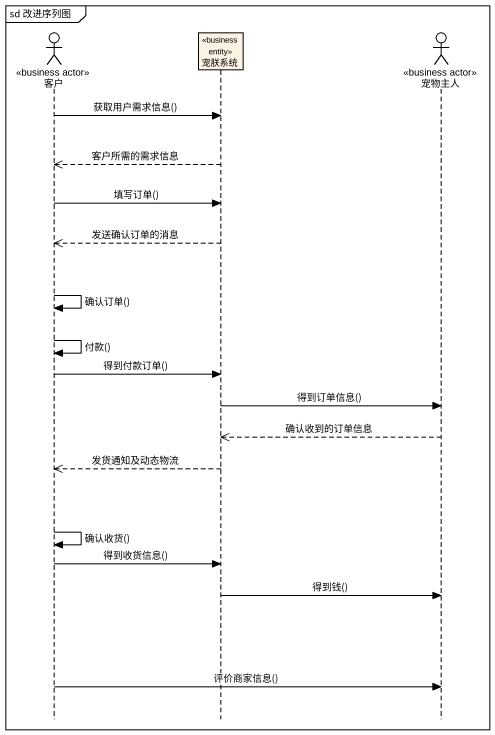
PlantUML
@startuml
mainframe sd 改进序列图
hide footbox
actor 客户 <<business actor>>
participant 宠朕系统 <<business entity>>
actor 宠物主人 <<business actor>>

客户 -> 宠朕系统 : 获取用户需求信息()
宠朕系统 -->> 客户 : 客户所需的需求信息
客户 -> 宠朕系统 : 填写订单()
宠朕系统 -->> 客户 : 发送确认订单的消息
客户 -> 客户 : 确认订单()
客户 -> 客户 : 付款()
客户 -> 宠朕系统 : 得到付款订单()
宠朕系统 -> 宠物主人 : 得到订单信息()
宠物主人 -->> 宠朕系统 : 确认收到的订单信息
宠朕系统 -->> 客户 : 发货通知及动态物流
客户 -> 客户 : 确认收货()
客户 -> 宠朕系统 : 得到收货信息()
宠朕系统 -> 宠物主人 : 得到钱()
客户 -> 宠物主人 : 评价商家信息()
@enduml
